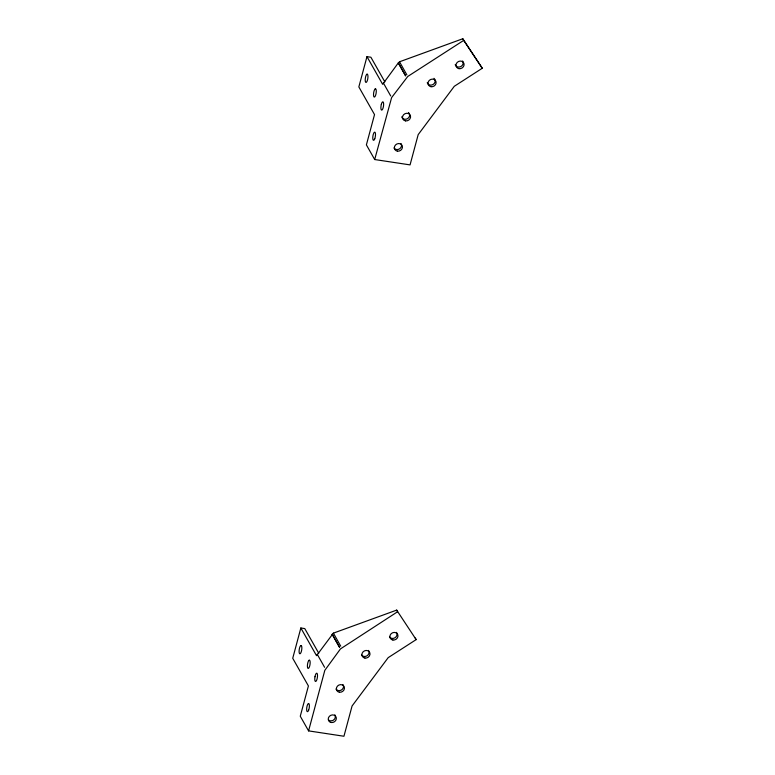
<?xml version="1.0" encoding="UTF-8"?>
<svg xmlns="http://www.w3.org/2000/svg" width="775" height="775" viewBox="0 0 775 775"><rect width="100%" height="100%" fill="white"/><g stroke="black" fill="none" stroke-linecap="round" stroke-linejoin="round"><path stroke-width="1.16" d="M314.999 676.73L315.222 675.693A4.166 1.23 -81.4 0 1 317.159 673.543A4.166 1.23 -81.4 0 1 317.062 678.948L316.781 679.878A4.166 1.23 -81.4 0 1 315.134 681.109A4.166 1.23 -81.4 0 1 314.989 676.73M366.972 56.643L358.844 86.916L374.528 114.593L366.391 144.877L374.693 159.534L410.062 164.891L418.19 134.618L454.295 86.296L482.273 68.258L462.801 38.75L399.512 61.787L398.331 62.882L405.664 75.931L398.302 62.92L382.647 84.32L366.972 56.643L370.896 57.234L384.846 81.859M374.693 159.534L391.627 97.573L407.766 76.463L463.721 40.377L462.801 38.75M318.728 653.209L304.778 628.593L300.855 627.992L292.727 658.275L308.411 685.952L300.274 716.226L308.576 730.883L343.945 736.25L352.073 705.977L388.178 657.655L416.156 639.617L415.235 637.99M308.576 730.883L324.822 670.327L340.467 648.908L397.604 611.737L396.684 610.109L333.395 633.136L316.529 655.679L300.855 627.992M463.721 40.377L482.273 68.258M396.684 610.109L416.156 639.617M383.344 82.935L390.707 95.945M317.227 654.284L324.589 667.294M399.512 61.787L406.846 74.826M333.395 633.136L340.729 646.185M433.981 78.323A4.166 3.72 -29.5 0 1 433.196 84.398A4.166 3.72 -29.5 0 1 427.228 82.673M462.617 61.002A4.166 3.72 -29.5 0 1 460.699 66.621A4.166 3.72 -29.5 0 1 455.206 64.635M400.985 143.491A4.166 3.72 -29.5 0 1 399.542 148.839A4.166 3.72 -29.5 0 1 393.991 147.996M408.454 112.491A4.166 3.72 -29.5 0 1 407.669 118.565A4.166 3.72 -29.5 0 1 401.692 116.841M368.522 650.399A4.166 3.72 -29.5 0 1 367.079 655.757A4.166 3.72 -29.5 0 1 361.528 654.914M396.5 632.361A4.166 3.72 -29.5 0 1 395.056 637.709A4.166 3.72 -29.5 0 1 389.505 636.866M334.868 714.841A4.166 3.72 -29.5 0 1 328.522 720.082M342.986 684.567A4.166 3.72 -29.5 0 1 341.552 689.915A4.166 3.72 -29.5 0 1 335.992 689.072M381.339 104.344L381.116 105.381A4.166 1.23 -81.4 0 0 381.252 109.759A4.166 1.23 -81.4 0 0 382.889 108.519L383.179 107.599A4.166 1.23 -81.4 0 0 383.276 102.184A4.166 1.23 -81.4 0 0 381.339 104.344M367.011 74.197L366.653 74.458A4.166 1.24 -81.4 0 0 365.674 76.657A4.156 1.114 -81.4 0 0 365.219 79.815A4.166 1.24 -81.4 0 0 366.178 82.383L366.527 82.121A4.166 1.24 -81.4 0 0 367.941 77.277A4.166 1.24 -81.4 0 0 367.011 74.197M375.313 88.854L374.955 89.115A4.166 1.24 -81.4 0 0 373.55 93.959A4.166 1.24 -81.4 0 0 374.48 97.04L374.829 96.778A4.166 1.24 -81.4 0 0 376.253 91.934A4.166 1.24 -81.4 0 0 375.313 88.854M300.894 645.556L300.535 645.817A4.166 1.24 -81.4 0 0 299.557 648.016A4.156 1.114 -81.4 0 0 299.102 651.165A4.166 1.24 -81.4 0 0 300.061 653.742L300.409 653.47A4.166 1.24 -81.4 0 0 301.824 648.636A4.166 1.24 -81.4 0 0 300.894 645.556M309.196 660.213L308.838 660.474A4.166 1.24 -81.4 0 0 307.433 665.318A4.166 1.24 -81.4 0 0 308.363 668.399L308.712 668.127A4.166 1.24 -81.4 0 0 310.136 663.293A4.166 1.24 -81.4 0 0 309.196 660.213M339.547 647.28L332.184 634.27L339.547 647.28M431.045 86.713A4.166 3.72 -29.5 0 0 435.967 81.549A4.166 3.72 -29.5 0 0 429.166 80.523A4.166 3.72 -29.5 0 0 431.045 86.713M459.023 68.675A4.166 3.72 -29.5 0 0 463.954 63.511A4.166 3.72 -29.5 0 0 457.143 62.475A4.166 3.72 -29.5 0 0 459.023 68.675M397.391 151.154A4.166 3.72 -29.5 0 0 402.322 146A4.166 3.72 -29.5 0 0 395.512 144.964A4.166 3.72 -29.5 0 0 397.391 151.154M405.519 120.881A4.166 3.72 -29.5 0 0 410.44 115.717A4.166 3.72 -29.5 0 0 403.63 114.69A4.166 3.72 -29.5 0 0 405.519 120.881M374.761 138.803A4.166 1.24 -81.4 0 0 374.877 132.167A4.166 1.24 -81.4 0 0 372.765 137.776A4.166 1.24 -81.4 0 0 374.761 138.803M364.928 658.072A4.166 3.72 -29.5 0 0 369.859 652.908A4.166 3.72 -29.5 0 0 363.049 651.872A4.166 3.72 -29.5 0 0 364.928 658.072M392.906 640.024A4.166 3.72 -29.5 0 0 397.837 634.87A4.166 3.72 -29.5 0 0 391.026 633.834A4.166 3.72 -29.5 0 0 392.906 640.024M331.274 722.513A4.166 3.72 -29.5 0 0 336.205 717.35A4.166 3.72 -29.5 0 0 329.394 716.313A4.166 3.72 -29.5 0 0 331.274 722.513M339.402 692.23A4.166 3.72 -29.5 0 0 344.323 687.076A4.166 3.72 -29.5 0 0 337.522 686.04A4.166 3.72 -29.5 0 0 339.402 692.23M308.644 710.152A4.166 1.24 -81.4 0 0 308.76 703.526A4.166 1.24 -81.4 0 0 306.648 709.125A4.166 1.24 -81.4 0 0 308.644 710.152"/></g></svg>
